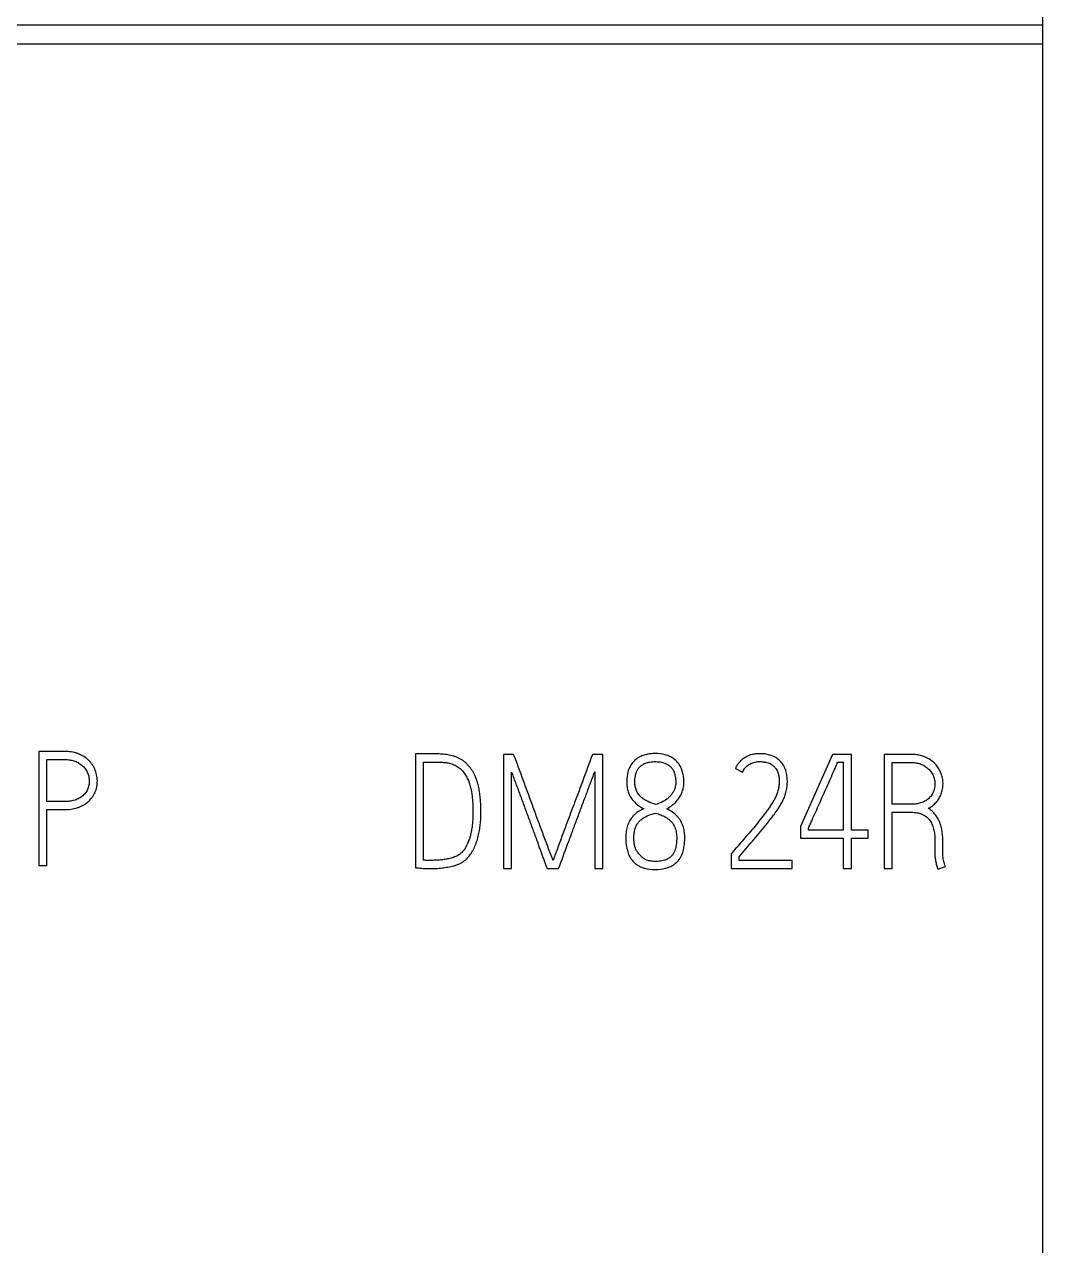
# Model space of a CAD drawing. Extents: x 0 to 420, y 0 to 297.
# Drawn here: x 127.73 to 145.58, y 189.28 to 210.68 of the extents above; entities that cross this region are included whole.
import ezdxf

# ---------------------------------------------------------------- set-up
doc = ezdxf.new("R2010")
doc.units = 0
doc.header["$LTSCALE"] = 23.1
doc.layers.add('10000_FRONT', color=7, linetype='CONTINUOUS')
doc.layers.add('10500_FRONT_LABELING', color=7, linetype='CONTINUOUS')

msp = doc.modelspace()

# ---------------------------------------------------------------- linework, layer by layer
at = {"layer": '10000_FRONT', "color": 7, "linetype": 'CONTINUOUS'}
for p, q in [((145.58, 233.191), (145.58, 143.191)), ((110.08, 210.672), (145.58, 210.672)), ((110.08, 210.339), (145.58, 210.339))]:
    msp.add_line(p, q, dxfattribs=at)
at = {"layer": '10500_FRONT_LABELING', "color": 7, "linetype": 'CONTINUOUS'}
for p, q in [((127.982, 197.941), (127.982, 195.941)), ((128.443, 197.941), (127.982, 197.941)), ((128.124, 197.065), (128.124, 197.8)), ((128.124, 197.8), (128.443, 197.8)), ((134.891, 197.9), (134.585, 197.897)), ((134.585, 197.897), (134.585, 195.905)), ((134.727, 196.036), (134.727, 197.755)), ((134.727, 197.755), (134.947, 197.755)), ((136.129, 197.891), (136.129, 195.891)), ((136.307, 197.891), (136.129, 197.891)), ((137.871, 197.891), (137.69, 197.891)), ((137.871, 195.891), (137.871, 197.891)), ((141.897, 197.891), (141.334, 196.626)), ((142.229, 197.891), (141.897, 197.891)), ((141.989, 197.753), (142.086, 197.753)), ((142.086, 197.753), (142.086, 196.56)), ((142.229, 196.56), (142.229, 197.891)), ((142.803, 197.891), (142.803, 195.891)), ((143.266, 197.891), (142.803, 197.891)), ((142.945, 197.018), (142.945, 197.75)), ((142.945, 197.75), (143.266, 197.75)), ((136.271, 195.891), (136.271, 197.581)), ((137.729, 197.586), (137.729, 195.891)), ((140.194, 197.644), (140.319, 197.581)), ((128.443, 197.065), (128.124, 197.065)), ((128.124, 195.941), (128.124, 196.923)), ((128.124, 196.923), (128.443, 196.923)), ((143.288, 197.018), (142.945, 197.018)), ((142.945, 195.891), (142.945, 196.876)), ((142.945, 196.876), (143.282, 196.876)), ((141.334, 196.626), (141.334, 196.421)), ((141.473, 196.56), (141.473, 196.596)), ((142.086, 196.56), (141.473, 196.56)), ((142.524, 196.56), (142.229, 196.56)), ((142.524, 196.421), (142.524, 196.56)), ((141.334, 196.421), (142.086, 196.421)), ((142.086, 196.421), (142.086, 195.891)), ((142.229, 195.891), (142.229, 196.421)), ((142.229, 196.421), (142.524, 196.421)), ((143.692, 196.377), (143.692, 196.202)), ((143.832, 196.294), (143.832, 196.349)), ((140.135, 196.166), (140.118, 196.147)), ((140.118, 196.147), (140.118, 195.891)), ((140.258, 196.03), (140.258, 196.097)), ((141.189, 196.03), (140.258, 196.03)), ((141.189, 195.891), (141.189, 196.03)), ((143.692, 196.202), (143.689, 196.177)), ((127.982, 195.941), (128.124, 195.941)), ((136.129, 195.891), (136.271, 195.891)), ((136.893, 195.891), (137.096, 195.891)), ((137.729, 195.891), (137.871, 195.891)), ((140.118, 195.891), (141.189, 195.891)), ((142.086, 195.891), (142.229, 195.891)), ((142.803, 195.891), (142.945, 195.891)), ((143.745, 195.878), (143.876, 195.927))]:
    msp.add_line(p, q, dxfattribs=at)
for points, knots in [([(128.443, 196.923), (128.478, 196.923), (128.514, 196.925), (128.584, 196.935), (128.618, 196.942), (128.67, 196.958), (128.686, 196.964), (128.719, 196.977), (128.735, 196.985), (128.766, 197.001), (128.781, 197.011), (128.811, 197.03), (128.825, 197.041), (128.866, 197.076), (128.891, 197.101), (128.923, 197.143), (128.933, 197.158), (128.952, 197.189), (128.96, 197.204), (128.981, 197.253), (128.992, 197.287), (129.006, 197.357), (129.009, 197.392), (129.008, 197.446), (129.007, 197.463), (129.003, 197.499), (129, 197.516), (128.988, 197.568), (128.977, 197.602), (128.959, 197.643), (128.955, 197.651), (128.947, 197.666), (128.942, 197.674), (128.929, 197.697), (128.919, 197.712), (128.898, 197.74), (128.887, 197.754), (128.863, 197.78), (128.85, 197.793), (128.81, 197.828), (128.781, 197.848), (128.734, 197.874), (128.718, 197.882), (128.686, 197.897), (128.669, 197.903), (128.636, 197.915), (128.619, 197.92), (128.585, 197.928), (128.567, 197.931), (128.514, 197.939), (128.479, 197.941), (128.443, 197.941)], [0, 0, 0, 0, 0.0625, 0.0625, 0.125, 0.125, 0.15625, 0.15625, 0.1875, 0.1875, 0.21875, 0.21875, 0.25, 0.25, 0.3125, 0.3125, 0.34375, 0.34375, 0.375, 0.375, 0.4375, 0.4375, 0.5, 0.5, 0.53125, 0.53125, 0.5625, 0.5625, 0.625, 0.625, 0.640625, 0.640625, 0.65625, 0.65625, 0.6875, 0.6875, 0.71875, 0.71875, 0.75, 0.75, 0.8125, 0.8125, 0.84375, 0.84375, 0.875, 0.875, 0.90625, 0.90625, 0.9375, 0.9375, 1, 1, 1, 1]), ([(128.443, 197.8), (128.469, 197.8), (128.495, 197.798), (128.547, 197.791), (128.573, 197.786), (128.623, 197.769), (128.647, 197.759), (128.681, 197.74), (128.692, 197.733), (128.714, 197.719), (128.725, 197.711), (128.755, 197.686), (128.773, 197.667), (128.798, 197.636), (128.805, 197.626), (128.819, 197.603), (128.825, 197.592), (128.842, 197.556), (128.851, 197.532), (128.86, 197.493), (128.862, 197.48), (128.866, 197.454), (128.867, 197.441), (128.867, 197.415), (128.867, 197.402), (128.865, 197.376), (128.863, 197.363), (128.855, 197.324), (128.847, 197.299), (128.831, 197.263), (128.825, 197.252), (128.811, 197.229), (128.803, 197.219), (128.787, 197.199), (128.778, 197.189), (128.759, 197.171), (128.749, 197.162), (128.718, 197.138), (128.696, 197.124), (128.66, 197.107), (128.648, 197.101), (128.624, 197.092), (128.611, 197.088), (128.586, 197.081), (128.574, 197.078), (128.548, 197.073), (128.535, 197.071), (128.495, 197.066), (128.469, 197.065), (128.443, 197.065)], [0, 0, 0, 0, 0.0625, 0.0625, 0.125, 0.125, 0.1875, 0.1875, 0.21875, 0.21875, 0.25, 0.25, 0.3125, 0.3125, 0.34375, 0.34375, 0.375, 0.375, 0.4375, 0.4375, 0.46875, 0.46875, 0.5, 0.5, 0.53125, 0.53125, 0.5625, 0.5625, 0.625, 0.625, 0.65625, 0.65625, 0.6875, 0.6875, 0.71875, 0.71875, 0.75, 0.75, 0.8125, 0.8125, 0.84375, 0.84375, 0.875, 0.875, 0.90625, 0.90625, 0.9375, 0.9375, 1, 1, 1, 1]), ([(134.585, 195.905), (134.602, 195.903), (134.619, 195.902), (134.654, 195.899), (134.671, 195.897), (134.706, 195.894), (134.723, 195.892), (134.758, 195.89), (134.775, 195.89), (134.827, 195.888), (134.862, 195.888), (134.914, 195.89), (134.931, 195.891), (134.966, 195.892), (134.983, 195.894), (135.034, 195.898), (135.069, 195.902), (135.137, 195.912), (135.172, 195.918), (135.223, 195.929), (135.24, 195.934), (135.274, 195.943), (135.291, 195.948), (135.324, 195.961), (135.34, 195.967), (135.372, 195.982), (135.388, 195.99), (135.418, 196.008), (135.433, 196.018), (135.461, 196.039), (135.474, 196.05), (135.511, 196.087), (135.533, 196.114), (135.563, 196.158), (135.573, 196.173), (135.59, 196.203), (135.599, 196.218), (135.622, 196.265), (135.636, 196.297), (135.66, 196.363), (135.671, 196.397), (135.689, 196.464), (135.697, 196.498), (135.71, 196.567), (135.715, 196.601), (135.723, 196.67), (135.727, 196.704), (135.731, 196.774), (135.733, 196.809), (135.733, 196.861), (135.733, 196.878), (135.733, 196.914), (135.732, 196.931), (135.731, 196.984), (135.73, 197.019), (135.726, 197.088), (135.723, 197.123), (135.715, 197.192), (135.711, 197.227), (135.701, 197.278), (135.698, 197.295), (135.69, 197.329), (135.686, 197.346), (135.678, 197.38), (135.673, 197.397), (135.662, 197.431), (135.657, 197.448), (135.644, 197.481), (135.638, 197.497), (135.623, 197.529), (135.616, 197.545), (135.599, 197.576), (135.59, 197.591), (135.571, 197.621), (135.561, 197.635), (135.54, 197.664), (135.529, 197.677), (135.506, 197.703), (135.494, 197.716), (135.469, 197.74), (135.456, 197.752), (135.435, 197.768), (135.428, 197.774), (135.414, 197.784), (135.406, 197.789), (135.369, 197.813), (135.338, 197.829), (135.289, 197.848), (135.272, 197.854), (135.239, 197.865), (135.222, 197.869), (135.187, 197.877), (135.17, 197.881), (135.136, 197.886), (135.118, 197.888), (135.066, 197.894), (135.031, 197.896), (134.979, 197.898), (134.961, 197.899), (134.926, 197.9), (134.909, 197.9), (134.891, 197.9)], [0, 0, 0, 0, 0.015625, 0.015625, 0.03125, 0.03125, 0.046875, 0.046875, 0.0625, 0.0625, 0.09375, 0.09375, 0.109375, 0.109375, 0.125, 0.125, 0.15625, 0.15625, 0.1875, 0.1875, 0.203125, 0.203125, 0.21875, 0.21875, 0.234375, 0.234375, 0.25, 0.25, 0.265625, 0.265625, 0.28125, 0.28125, 0.3125, 0.3125, 0.328125, 0.328125, 0.34375, 0.34375, 0.375, 0.375, 0.40625, 0.40625, 0.4375, 0.4375, 0.46875, 0.46875, 0.5, 0.5, 0.53125, 0.53125, 0.546875, 0.546875, 0.5625, 0.5625, 0.59375, 0.59375, 0.625, 0.625, 0.65625, 0.65625, 0.671875, 0.671875, 0.6875, 0.6875, 0.703125, 0.703125, 0.71875, 0.71875, 0.734375, 0.734375, 0.75, 0.75, 0.765625, 0.765625, 0.78125, 0.78125, 0.796875, 0.796875, 0.8125, 0.8125, 0.828125, 0.828125, 0.835938, 0.835938, 0.84375, 0.84375, 0.875, 0.875, 0.890625, 0.890625, 0.90625, 0.90625, 0.921875, 0.921875, 0.9375, 0.9375, 0.96875, 0.96875, 0.984375, 0.984375, 1, 1, 1, 1]), ([(134.947, 197.755), (134.975, 197.755), (135.004, 197.755), (135.06, 197.752), (135.088, 197.75), (135.131, 197.744), (135.144, 197.742), (135.172, 197.737), (135.186, 197.733), (135.214, 197.725), (135.227, 197.721), (135.254, 197.711), (135.267, 197.705), (135.293, 197.693), (135.306, 197.687), (135.33, 197.672), (135.342, 197.664), (135.376, 197.638), (135.397, 197.618), (135.433, 197.575), (135.45, 197.551), (135.479, 197.502), (135.492, 197.477), (135.516, 197.425), (135.525, 197.399), (135.539, 197.358), (135.543, 197.344), (135.55, 197.317), (135.553, 197.303), (135.563, 197.261), (135.568, 197.234), (135.577, 197.178), (135.58, 197.15), (135.585, 197.094), (135.587, 197.066), (135.59, 197.01), (135.591, 196.981), (135.593, 196.925), (135.594, 196.897), (135.594, 196.84), (135.593, 196.812), (135.591, 196.755), (135.589, 196.727), (135.584, 196.671), (135.581, 196.643), (135.573, 196.588), (135.568, 196.56), (135.557, 196.505), (135.55, 196.477), (135.527, 196.395), (135.507, 196.342), (135.468, 196.267), (135.453, 196.242), (135.42, 196.197), (135.402, 196.176), (135.375, 196.152), (135.37, 196.147), (135.358, 196.138), (135.341, 196.126), (135.323, 196.115), (135.298, 196.102), (135.285, 196.097), (135.258, 196.087), (135.245, 196.082), (135.217, 196.074), (135.204, 196.07), (135.176, 196.064), (135.163, 196.061), (135.121, 196.052), (135.094, 196.048), (135.038, 196.041), (135.01, 196.038), (134.967, 196.036), (134.953, 196.035), (134.925, 196.034), (134.911, 196.033), (134.868, 196.033), (134.84, 196.033), (134.797, 196.033), (134.783, 196.033), (134.755, 196.033), (134.741, 196.034), (134.727, 196.036)], [0, 0, 0, 0, 0.03125, 0.03125, 0.0625, 0.0625, 0.078125, 0.078125, 0.09375, 0.09375, 0.109375, 0.109375, 0.125, 0.125, 0.140625, 0.140625, 0.15625, 0.15625, 0.1875, 0.1875, 0.21875, 0.21875, 0.25, 0.25, 0.28125, 0.28125, 0.296875, 0.296875, 0.3125, 0.3125, 0.34375, 0.34375, 0.375, 0.375, 0.40625, 0.40625, 0.4375, 0.4375, 0.46875, 0.46875, 0.5, 0.5, 0.53125, 0.53125, 0.5625, 0.5625, 0.59375, 0.59375, 0.625, 0.625, 0.6875, 0.6875, 0.71875, 0.71875, 0.75, 0.75, 0.757812, 0.757812, 0.765625, 0.78125, 0.78125, 0.796875, 0.796875, 0.8125, 0.8125, 0.828125, 0.828125, 0.84375, 0.84375, 0.875, 0.875, 0.90625, 0.90625, 0.921875, 0.921875, 0.9375, 0.9375, 0.96875, 0.96875, 0.984375, 0.984375, 1, 1, 1, 1]), ([(136.999, 196.033), (136.99, 196.052), (136.983, 196.071), (136.968, 196.109), (136.961, 196.129), (136.939, 196.187), (136.924, 196.225), (136.88, 196.341), (136.851, 196.419), (136.793, 196.574), (136.764, 196.651), (136.722, 196.767), (136.707, 196.806), (136.679, 196.884), (136.665, 196.923), (136.637, 197), (136.623, 197.039), (136.595, 197.117), (136.58, 197.155), (136.551, 197.233), (136.537, 197.271), (136.508, 197.349), (136.436, 197.542), (136.365, 197.736), (136.307, 197.891)], [0, 0, 0, 0, 0.03125, 0.03125, 0.0625, 0.0625, 0.125, 0.125, 0.25, 0.25, 0.375, 0.375, 0.4375, 0.4375, 0.5, 0.5, 0.5625, 0.5625, 0.625, 0.625, 0.6875, 0.6875, 0.75, 1, 1, 1, 1]), ([(137.69, 197.891), (137.633, 197.736), (137.576, 197.581), (137.489, 197.349), (137.46, 197.272), (137.401, 197.117), (137.372, 197.04), (137.329, 196.924), (137.315, 196.885), (137.286, 196.808), (137.271, 196.769), (137.228, 196.653), (137.199, 196.575), (137.156, 196.459), (137.141, 196.421), (137.112, 196.343), (137.098, 196.305), (137.069, 196.227), (137.055, 196.188), (137.033, 196.13), (137.026, 196.111), (137.012, 196.072), (137.005, 196.052), (136.999, 196.033)], [0, 0, 0, 0, 0.25, 0.25, 0.375, 0.375, 0.5, 0.5, 0.5625, 0.5625, 0.625, 0.625, 0.75, 0.75, 0.8125, 0.8125, 0.875, 0.875, 0.9375, 0.9375, 0.96875, 0.96875, 1, 1, 1, 1]), ([(138.992, 196.937), (139.018, 196.951), (139.042, 196.966), (139.089, 197), (139.111, 197.018), (139.143, 197.048), (139.153, 197.059), (139.172, 197.08), (139.181, 197.092), (139.207, 197.126), (139.223, 197.15), (139.243, 197.189), (139.249, 197.202), (139.261, 197.229), (139.27, 197.256), (139.278, 197.284), (139.283, 197.312), (139.286, 197.326), (139.289, 197.355), (139.29, 197.369), (139.291, 197.398), (139.291, 197.413), (139.289, 197.456), (139.287, 197.485), (139.278, 197.542), (139.272, 197.57), (139.255, 197.626), (139.244, 197.653), (139.224, 197.691), (139.216, 197.703), (139.204, 197.721), (139.199, 197.727), (139.19, 197.739), (139.186, 197.745), (139.162, 197.772), (139.141, 197.792), (139.106, 197.818), (139.094, 197.826), (139.069, 197.841), (139.056, 197.848), (139.03, 197.86), (139.017, 197.866), (138.989, 197.876), (138.975, 197.88), (138.905, 197.899), (138.848, 197.905), (138.775, 197.905), (138.76, 197.905), (138.732, 197.903), (138.717, 197.902), (138.674, 197.897), (138.646, 197.892), (138.604, 197.88), (138.59, 197.876), (138.563, 197.866), (138.55, 197.86), (138.51, 197.842), (138.485, 197.827), (138.45, 197.801), (138.439, 197.792), (138.417, 197.772), (138.397, 197.751), (138.379, 197.729), (138.363, 197.705), (138.355, 197.692), (138.335, 197.654), (138.324, 197.627), (138.311, 197.585), (138.308, 197.571), (138.301, 197.542), (138.299, 197.528), (138.293, 197.485), (138.29, 197.456), (138.289, 197.413), (138.289, 197.399), (138.29, 197.37), (138.291, 197.355), (138.294, 197.326), (138.296, 197.312), (138.301, 197.283), (138.304, 197.269), (138.316, 197.227), (138.327, 197.201), (138.346, 197.161), (138.353, 197.148), (138.369, 197.124), (138.377, 197.112), (138.395, 197.089), (138.404, 197.078), (138.424, 197.057), (138.434, 197.047), (138.466, 197.017), (138.489, 197), (138.537, 196.968), (138.562, 196.953), (138.588, 196.94)], [0, 0, 0, 0, 0.03125, 0.03125, 0.0625, 0.0625, 0.078125, 0.078125, 0.09375, 0.09375, 0.125, 0.125, 0.140625, 0.140625, 0.15625, 0.171875, 0.171875, 0.1875, 0.1875, 0.203125, 0.203125, 0.21875, 0.21875, 0.25, 0.25, 0.28125, 0.28125, 0.3125, 0.3125, 0.328125, 0.328125, 0.335938, 0.335938, 0.34375, 0.34375, 0.375, 0.375, 0.390625, 0.390625, 0.40625, 0.40625, 0.421875, 0.421875, 0.4375, 0.4375, 0.5, 0.5, 0.515625, 0.515625, 0.53125, 0.53125, 0.5625, 0.5625, 0.578125, 0.578125, 0.59375, 0.59375, 0.625, 0.625, 0.640625, 0.640625, 0.65625, 0.671875, 0.671875, 0.6875, 0.6875, 0.71875, 0.71875, 0.734375, 0.734375, 0.75, 0.75, 0.78125, 0.78125, 0.796875, 0.796875, 0.8125, 0.8125, 0.828125, 0.828125, 0.84375, 0.84375, 0.875, 0.875, 0.890625, 0.890625, 0.90625, 0.90625, 0.921875, 0.921875, 0.9375, 0.9375, 0.96875, 0.96875, 1, 1, 1, 1]), ([(138.432, 197.398), (138.432, 197.434), (138.434, 197.47), (138.442, 197.515), (138.443, 197.524), (138.447, 197.541), (138.45, 197.55), (138.457, 197.576), (138.464, 197.593), (138.476, 197.617), (138.481, 197.625), (138.491, 197.64), (138.496, 197.648), (138.514, 197.669), (138.527, 197.681), (138.548, 197.698), (138.556, 197.703), (138.571, 197.713), (138.579, 197.718), (138.603, 197.73), (138.62, 197.737), (138.646, 197.745), (138.655, 197.748), (138.672, 197.752), (138.699, 197.758), (138.726, 197.761), (138.762, 197.764), (138.78, 197.764), (138.816, 197.763), (138.834, 197.762), (138.888, 197.757), (138.923, 197.749), (138.966, 197.733), (138.974, 197.729), (138.99, 197.721), (139.007, 197.713), (139.022, 197.703), (139.036, 197.692), (139.044, 197.687), (139.064, 197.668), (139.076, 197.655), (139.092, 197.633), (139.097, 197.625), (139.106, 197.609), (139.11, 197.601), (139.121, 197.576), (139.127, 197.559), (139.134, 197.533), (139.136, 197.524), (139.139, 197.506), (139.141, 197.497), (139.145, 197.47), (139.147, 197.452), (139.149, 197.416), (139.149, 197.398), (139.147, 197.362), (139.145, 197.344), (139.137, 197.308), (139.132, 197.291), (139.119, 197.257), (139.111, 197.241), (139.096, 197.218), (139.091, 197.21), (139.081, 197.195), (139.075, 197.188), (139.058, 197.167), (139.046, 197.154), (139.027, 197.135), (139.02, 197.129), (139.006, 197.117), (138.999, 197.111), (138.963, 197.084), (138.932, 197.065), (138.866, 197.034), (138.832, 197.022), (138.797, 197.012)], [0, 0, 0, 0, 0.0625, 0.0625, 0.078125, 0.078125, 0.09375, 0.09375, 0.125, 0.125, 0.140625, 0.140625, 0.15625, 0.15625, 0.1875, 0.1875, 0.203125, 0.203125, 0.21875, 0.21875, 0.25, 0.25, 0.265625, 0.265625, 0.28125, 0.3125, 0.3125, 0.34375, 0.34375, 0.375, 0.375, 0.4375, 0.4375, 0.453125, 0.453125, 0.46875, 0.484375, 0.484375, 0.5, 0.5, 0.53125, 0.53125, 0.546875, 0.546875, 0.5625, 0.5625, 0.59375, 0.59375, 0.609375, 0.609375, 0.625, 0.625, 0.65625, 0.65625, 0.6875, 0.6875, 0.71875, 0.71875, 0.75, 0.75, 0.78125, 0.78125, 0.796875, 0.796875, 0.8125, 0.8125, 0.84375, 0.84375, 0.859375, 0.859375, 0.875, 0.875, 0.9375, 0.9375, 1, 1, 1, 1]), ([(140.319, 197.581), (140.33, 197.604), (140.344, 197.626), (140.368, 197.656), (140.377, 197.666), (140.396, 197.684), (140.415, 197.7), (140.436, 197.715), (140.459, 197.728), (140.47, 197.733), (140.506, 197.748), (140.531, 197.755), (140.569, 197.761), (140.582, 197.762), (140.608, 197.764), (140.621, 197.764), (140.659, 197.763), (140.685, 197.761), (140.723, 197.754), (140.735, 197.751), (140.76, 197.744), (140.773, 197.74), (140.796, 197.731), (140.808, 197.725), (140.825, 197.715), (140.83, 197.712), (140.841, 197.705), (140.846, 197.701), (140.862, 197.689), (140.871, 197.68), (140.884, 197.666), (140.888, 197.661), (140.897, 197.651), (140.901, 197.646), (140.912, 197.63), (140.918, 197.619), (140.93, 197.596), (140.935, 197.584), (140.944, 197.56), (140.948, 197.547), (140.953, 197.522), (140.956, 197.51), (140.959, 197.484), (140.961, 197.471), (140.963, 197.446), (140.963, 197.433), (140.963, 197.394), (140.961, 197.368), (140.955, 197.318), (140.95, 197.292), (140.941, 197.255), (140.938, 197.243), (140.931, 197.218), (140.927, 197.205), (140.914, 197.169), (140.903, 197.146), (140.88, 197.101), (140.867, 197.079), (140.84, 197.036), (140.812, 196.993), (140.784, 196.951), (140.754, 196.909), (140.739, 196.888), (140.694, 196.827), (140.663, 196.787), (140.599, 196.707), (140.566, 196.668), (140.501, 196.59), (140.468, 196.551), (140.402, 196.474), (140.369, 196.435), (140.302, 196.358), (140.269, 196.32), (140.219, 196.262), (140.202, 196.243), (140.168, 196.204), (140.152, 196.185), (140.135, 196.166)], [0, 0, 0, 0, 0.03125, 0.03125, 0.046875, 0.046875, 0.0625, 0.078125, 0.078125, 0.09375, 0.09375, 0.125, 0.125, 0.140625, 0.140625, 0.15625, 0.15625, 0.1875, 0.1875, 0.203125, 0.203125, 0.21875, 0.21875, 0.234375, 0.234375, 0.242188, 0.242188, 0.25, 0.25, 0.265625, 0.265625, 0.273438, 0.273438, 0.28125, 0.28125, 0.296875, 0.296875, 0.3125, 0.3125, 0.328125, 0.328125, 0.34375, 0.34375, 0.359375, 0.359375, 0.375, 0.375, 0.40625, 0.40625, 0.4375, 0.4375, 0.453125, 0.453125, 0.46875, 0.46875, 0.5, 0.5, 0.53125, 0.53125, 0.5625, 0.59375, 0.59375, 0.625, 0.625, 0.6875, 0.6875, 0.75, 0.75, 0.8125, 0.8125, 0.875, 0.875, 0.9375, 0.9375, 0.96875, 0.96875, 1, 1, 1, 1]), ([(140.258, 196.097), (140.297, 196.143), (140.336, 196.189), (140.414, 196.28), (140.453, 196.326), (140.532, 196.418), (140.571, 196.464), (140.649, 196.556), (140.687, 196.603), (140.764, 196.696), (140.802, 196.743), (140.856, 196.815), (140.874, 196.839), (140.91, 196.888), (140.927, 196.913), (140.961, 196.963), (140.977, 196.989), (141.008, 197.041), (141.022, 197.068), (141.041, 197.109), (141.047, 197.123), (141.058, 197.151), (141.063, 197.165), (141.073, 197.194), (141.077, 197.208), (141.084, 197.238), (141.088, 197.253), (141.096, 197.297), (141.1, 197.327), (141.105, 197.387), (141.106, 197.417), (141.104, 197.463), (141.103, 197.478), (141.099, 197.508), (141.097, 197.523), (141.089, 197.568), (141.082, 197.598), (141.069, 197.634), (141.066, 197.641), (141.059, 197.655), (141.056, 197.662), (141.046, 197.682), (141.039, 197.695), (141.022, 197.721), (141.013, 197.733), (140.994, 197.756), (140.984, 197.767), (140.962, 197.789), (140.95, 197.799), (140.927, 197.817), (140.914, 197.826), (140.888, 197.841), (140.874, 197.848), (140.847, 197.86), (140.832, 197.866), (140.789, 197.881), (140.76, 197.889), (140.716, 197.896), (140.7, 197.898), (140.67, 197.901), (140.655, 197.902), (140.609, 197.903), (140.579, 197.902), (140.534, 197.897), (140.519, 197.894), (140.489, 197.888), (140.474, 197.884), (140.43, 197.871), (140.403, 197.859), (140.363, 197.836), (140.35, 197.828), (140.325, 197.81), (140.301, 197.791), (140.28, 197.77), (140.259, 197.747), (140.249, 197.735), (140.222, 197.699), (140.206, 197.672), (140.194, 197.644)], [0, 0, 0, 0, 0.0625, 0.0625, 0.125, 0.125, 0.1875, 0.1875, 0.25, 0.25, 0.3125, 0.3125, 0.34375, 0.34375, 0.375, 0.375, 0.40625, 0.40625, 0.4375, 0.4375, 0.453125, 0.453125, 0.46875, 0.46875, 0.484375, 0.484375, 0.5, 0.5, 0.53125, 0.53125, 0.5625, 0.5625, 0.578125, 0.578125, 0.59375, 0.59375, 0.625, 0.625, 0.632812, 0.632812, 0.640625, 0.640625, 0.65625, 0.65625, 0.671875, 0.671875, 0.6875, 0.6875, 0.703125, 0.703125, 0.71875, 0.71875, 0.734375, 0.734375, 0.75, 0.75, 0.78125, 0.78125, 0.796875, 0.796875, 0.8125, 0.8125, 0.84375, 0.84375, 0.859375, 0.859375, 0.875, 0.875, 0.90625, 0.90625, 0.921875, 0.921875, 0.9375, 0.953125, 0.953125, 0.96875, 0.96875, 1, 1, 1, 1]), ([(141.473, 196.596), (141.479, 196.608), (141.484, 196.62), (141.495, 196.644), (141.501, 196.656), (141.517, 196.692), (141.528, 196.716), (141.56, 196.788), (141.582, 196.836), (141.625, 196.933), (141.646, 196.981), (141.689, 197.077), (141.711, 197.126), (141.754, 197.222), (141.776, 197.27), (141.819, 197.366), (141.84, 197.415), (141.883, 197.511), (141.904, 197.56), (141.936, 197.632), (141.946, 197.656), (141.968, 197.704), (141.978, 197.728), (141.989, 197.753)], [0, 0, 0, 0, 0.03125, 0.03125, 0.0625, 0.0625, 0.125, 0.125, 0.25, 0.25, 0.375, 0.375, 0.5, 0.5, 0.625, 0.625, 0.75, 0.75, 0.875, 0.875, 0.9375, 0.9375, 1, 1, 1, 1]), ([(143.575, 196.945), (143.601, 196.959), (143.626, 196.974), (143.66, 197), (143.672, 197.009), (143.693, 197.028), (143.704, 197.038), (143.733, 197.071), (143.75, 197.094), (143.772, 197.131), (143.779, 197.144), (143.791, 197.17), (143.797, 197.184), (143.812, 197.224), (143.82, 197.252), (143.828, 197.294), (143.831, 197.309), (143.833, 197.338), (143.834, 197.352), (143.835, 197.395), (143.833, 197.424), (143.826, 197.467), (143.823, 197.481), (143.816, 197.509), (143.812, 197.523), (143.798, 197.564), (143.787, 197.591), (143.767, 197.629), (143.759, 197.642), (143.743, 197.666), (143.735, 197.678), (143.708, 197.712), (143.689, 197.733), (143.656, 197.762), (143.645, 197.771), (143.621, 197.788), (143.609, 197.796), (143.573, 197.819), (143.547, 197.832), (143.507, 197.849), (143.493, 197.855), (143.466, 197.864), (143.424, 197.876), (143.382, 197.884), (143.338, 197.888), (143.324, 197.889), (143.295, 197.891), (143.28, 197.891), (143.266, 197.891)], [0, 0, 0, 0, 0.0625, 0.0625, 0.09375, 0.09375, 0.125, 0.125, 0.1875, 0.1875, 0.21875, 0.21875, 0.25, 0.25, 0.3125, 0.3125, 0.34375, 0.34375, 0.375, 0.375, 0.4375, 0.4375, 0.46875, 0.46875, 0.5, 0.5, 0.5625, 0.5625, 0.59375, 0.59375, 0.625, 0.625, 0.6875, 0.6875, 0.71875, 0.71875, 0.75, 0.75, 0.8125, 0.8125, 0.84375, 0.84375, 0.875, 0.9375, 0.9375, 0.96875, 0.96875, 1, 1, 1, 1]), ([(143.266, 197.75), (143.292, 197.75), (143.317, 197.748), (143.368, 197.742), (143.394, 197.736), (143.443, 197.721), (143.467, 197.711), (143.512, 197.687), (143.534, 197.673), (143.565, 197.649), (143.575, 197.641), (143.593, 197.623), (143.611, 197.604), (143.626, 197.583), (143.641, 197.561), (143.647, 197.55), (143.665, 197.515), (143.674, 197.491), (143.683, 197.453), (143.686, 197.441), (143.69, 197.415), (143.691, 197.402), (143.692, 197.377), (143.692, 197.364), (143.691, 197.338), (143.689, 197.325), (143.683, 197.286), (143.676, 197.262), (143.664, 197.232), (143.662, 197.226), (143.656, 197.214), (143.653, 197.208), (143.644, 197.191), (143.637, 197.18), (143.615, 197.149), (143.597, 197.13), (143.558, 197.096), (143.536, 197.081), (143.502, 197.063), (143.49, 197.057), (143.466, 197.047), (143.454, 197.043), (143.417, 197.031), (143.392, 197.026), (143.34, 197.019), (143.314, 197.018), (143.288, 197.018)], [0, 0, 0, 0, 0.0625, 0.0625, 0.125, 0.125, 0.1875, 0.1875, 0.25, 0.25, 0.28125, 0.28125, 0.3125, 0.34375, 0.34375, 0.375, 0.375, 0.4375, 0.4375, 0.46875, 0.46875, 0.5, 0.5, 0.53125, 0.53125, 0.5625, 0.5625, 0.625, 0.625, 0.640625, 0.640625, 0.65625, 0.65625, 0.6875, 0.6875, 0.75, 0.75, 0.8125, 0.8125, 0.84375, 0.84375, 0.875, 0.875, 0.9375, 0.9375, 1, 1, 1, 1]), ([(136.271, 197.581), (136.296, 197.51), (136.322, 197.44), (136.374, 197.299), (136.401, 197.229), (136.453, 197.088), (136.479, 197.018), (136.53, 196.877), (136.556, 196.806), (136.595, 196.701), (136.608, 196.666), (136.634, 196.595), (136.647, 196.56), (136.686, 196.455), (136.712, 196.384), (136.789, 196.173), (136.841, 196.032), (136.893, 195.891)], [0, 0, 0, 0, 0.125, 0.125, 0.25, 0.25, 0.375, 0.375, 0.5, 0.5, 0.5625, 0.5625, 0.625, 0.625, 0.75, 0.75, 1, 1, 1, 1]), ([(137.096, 195.891), (137.149, 196.033), (137.201, 196.174), (137.28, 196.386), (137.307, 196.457), (137.346, 196.563), (137.359, 196.598), (137.385, 196.669), (137.398, 196.704), (137.438, 196.81), (137.464, 196.881), (137.517, 197.022), (137.543, 197.093), (137.596, 197.234), (137.622, 197.304), (137.676, 197.445), (137.703, 197.515), (137.729, 197.586)], [0, 0, 0, 0, 0.25, 0.25, 0.375, 0.375, 0.4375, 0.4375, 0.5, 0.5, 0.625, 0.625, 0.75, 0.75, 0.875, 0.875, 1, 1, 1, 1]), ([(138.797, 197.012), (138.751, 197.026), (138.706, 197.042), (138.641, 197.073), (138.62, 197.085), (138.579, 197.11), (138.56, 197.125), (138.534, 197.149), (138.525, 197.157), (138.509, 197.175), (138.494, 197.194), (138.481, 197.214), (138.469, 197.235), (138.464, 197.246), (138.45, 197.279), (138.443, 197.302), (138.437, 197.338), (138.435, 197.349), (138.432, 197.373), (138.432, 197.386), (138.432, 197.398)], [0, 0, 0, 0, 0.25, 0.25, 0.375, 0.375, 0.5, 0.5, 0.5625, 0.5625, 0.625, 0.6875, 0.6875, 0.75, 0.75, 0.875, 0.875, 0.9375, 0.9375, 1, 1, 1, 1]), ([(138.588, 196.94), (138.559, 196.927), (138.532, 196.912), (138.479, 196.879), (138.454, 196.86), (138.419, 196.828), (138.408, 196.817), (138.388, 196.793), (138.378, 196.781), (138.351, 196.743), (138.336, 196.715), (138.316, 196.673), (138.31, 196.658), (138.3, 196.628), (138.295, 196.613), (138.283, 196.568), (138.278, 196.537), (138.274, 196.49), (138.273, 196.474), (138.273, 196.443), (138.273, 196.427), (138.273, 196.38), (138.275, 196.349), (138.282, 196.288), (138.287, 196.257), (138.298, 196.211), (138.302, 196.196), (138.312, 196.165), (138.317, 196.151), (138.329, 196.122), (138.336, 196.107), (138.347, 196.087), (138.351, 196.08), (138.36, 196.067), (138.364, 196.06), (138.387, 196.028), (138.408, 196.004), (138.444, 195.974), (138.457, 195.964), (138.483, 195.947), (138.497, 195.939), (138.525, 195.924), (138.539, 195.918), (138.568, 195.906), (138.584, 195.901), (138.659, 195.879), (138.722, 195.872), (138.848, 195.872), (138.911, 195.878), (138.987, 195.898), (139.002, 195.903), (139.032, 195.914), (139.046, 195.92), (139.074, 195.934), (139.088, 195.942), (139.108, 195.954), (139.115, 195.959), (139.128, 195.968), (139.134, 195.973), (139.152, 195.988), (139.164, 195.998), (139.186, 196.021), (139.196, 196.033), (139.21, 196.052), (139.215, 196.058), (139.223, 196.071), (139.228, 196.078), (139.24, 196.099), (139.247, 196.113), (139.26, 196.142), (139.265, 196.156), (139.275, 196.186), (139.28, 196.202), (139.291, 196.247), (139.296, 196.278), (139.304, 196.341), (139.306, 196.372), (139.307, 196.419), (139.307, 196.435), (139.307, 196.466), (139.306, 196.482), (139.302, 196.529), (139.297, 196.56), (139.286, 196.606), (139.281, 196.621), (139.27, 196.651), (139.264, 196.665), (139.251, 196.694), (139.244, 196.708), (139.228, 196.735), (139.22, 196.748), (139.202, 196.773), (139.192, 196.786), (139.171, 196.81), (139.16, 196.821), (139.126, 196.854), (139.1, 196.872), (139.061, 196.898), (139.047, 196.907), (139.02, 196.923), (139.006, 196.93), (138.992, 196.937)], [0, 0, 0, 0, 0.03125, 0.03125, 0.0625, 0.0625, 0.078125, 0.078125, 0.09375, 0.09375, 0.125, 0.125, 0.140625, 0.140625, 0.15625, 0.15625, 0.1875, 0.1875, 0.203125, 0.203125, 0.21875, 0.21875, 0.25, 0.25, 0.28125, 0.28125, 0.296875, 0.296875, 0.3125, 0.3125, 0.328125, 0.328125, 0.335938, 0.335938, 0.34375, 0.34375, 0.375, 0.375, 0.390625, 0.390625, 0.40625, 0.40625, 0.421875, 0.421875, 0.4375, 0.4375, 0.5, 0.5, 0.5625, 0.5625, 0.578125, 0.578125, 0.59375, 0.59375, 0.609375, 0.609375, 0.617188, 0.617188, 0.625, 0.625, 0.640625, 0.640625, 0.65625, 0.65625, 0.664062, 0.664062, 0.671875, 0.671875, 0.6875, 0.6875, 0.703125, 0.703125, 0.71875, 0.71875, 0.75, 0.75, 0.78125, 0.78125, 0.796875, 0.796875, 0.8125, 0.8125, 0.84375, 0.84375, 0.859375, 0.859375, 0.875, 0.875, 0.890625, 0.890625, 0.90625, 0.90625, 0.921875, 0.921875, 0.9375, 0.9375, 0.96875, 0.96875, 0.984375, 0.984375, 1, 1, 1, 1]), ([(143.282, 196.876), (143.313, 196.876), (143.344, 196.874), (143.389, 196.866), (143.404, 196.863), (143.426, 196.856), (143.433, 196.854), (143.448, 196.849), (143.455, 196.846), (143.491, 196.831), (143.517, 196.816), (143.548, 196.792), (143.554, 196.787), (143.565, 196.776), (143.571, 196.771), (143.587, 196.754), (143.596, 196.742), (143.614, 196.717), (143.622, 196.704), (143.637, 196.677), (143.643, 196.663), (143.655, 196.634), (143.66, 196.62), (143.668, 196.59), (143.672, 196.575), (143.682, 196.53), (143.686, 196.5), (143.691, 196.438), (143.692, 196.408), (143.692, 196.377)], [0, 0, 0, 0, 0.125, 0.125, 0.1875, 0.1875, 0.21875, 0.21875, 0.25, 0.25, 0.375, 0.375, 0.40625, 0.40625, 0.4375, 0.4375, 0.5, 0.5, 0.5625, 0.5625, 0.625, 0.625, 0.6875, 0.6875, 0.75, 0.75, 0.875, 0.875, 1, 1, 1, 1]), ([(143.832, 196.349), (143.832, 196.406), (143.829, 196.463), (143.818, 196.547), (143.814, 196.575), (143.801, 196.63), (143.794, 196.658), (143.779, 196.697), (143.773, 196.71), (143.761, 196.736), (143.755, 196.749), (143.734, 196.786), (143.718, 196.81), (143.692, 196.843), (143.683, 196.854), (143.664, 196.875), (143.654, 196.885), (143.623, 196.914), (143.6, 196.931), (143.575, 196.945)], [0, 0, 0, 0, 0.25, 0.25, 0.375, 0.375, 0.5, 0.5, 0.5625, 0.5625, 0.625, 0.625, 0.75, 0.75, 0.8125, 0.8125, 0.875, 0.875, 1, 1, 1, 1]), ([(138.54, 196.105), (138.526, 196.12), (138.512, 196.135), (138.492, 196.158), (138.486, 196.166), (138.474, 196.183), (138.468, 196.192), (138.458, 196.21), (138.453, 196.219), (138.445, 196.238), (138.442, 196.248), (138.432, 196.277), (138.427, 196.297), (138.42, 196.338), (138.418, 196.358), (138.415, 196.4), (138.415, 196.42), (138.415, 196.462), (138.417, 196.482), (138.42, 196.513), (138.421, 196.523), (138.425, 196.544), (138.427, 196.554), (138.435, 196.584), (138.441, 196.604), (138.453, 196.632), (138.458, 196.642), (138.468, 196.66), (138.473, 196.669), (138.491, 196.695), (138.504, 196.71), (138.533, 196.739), (138.55, 196.753), (138.601, 196.788), (138.637, 196.807), (138.714, 196.839), (138.754, 196.851), (138.794, 196.862)], [0, 0, 0, 0, 0.0625, 0.0625, 0.09375, 0.09375, 0.125, 0.125, 0.15625, 0.15625, 0.1875, 0.1875, 0.25, 0.25, 0.3125, 0.3125, 0.375, 0.375, 0.4375, 0.4375, 0.46875, 0.46875, 0.5, 0.5, 0.5625, 0.5625, 0.59375, 0.59375, 0.625, 0.625, 0.6875, 0.6875, 0.75, 0.75, 0.875, 0.875, 1, 1, 1, 1]), ([(138.794, 196.862), (138.825, 196.853), (138.855, 196.842), (138.915, 196.818), (138.944, 196.805), (138.985, 196.78), (138.999, 196.772), (139.025, 196.753), (139.038, 196.743), (139.061, 196.721), (139.073, 196.71), (139.093, 196.685), (139.103, 196.671), (139.119, 196.644), (139.126, 196.63), (139.139, 196.6), (139.144, 196.585), (139.157, 196.538), (139.162, 196.506), (139.165, 196.458), (139.165, 196.442), (139.165, 196.41), (139.165, 196.394), (139.162, 196.346), (139.158, 196.314), (139.149, 196.267), (139.146, 196.251), (139.137, 196.22), (139.129, 196.197), (139.119, 196.175), (139.111, 196.161), (139.107, 196.154), (139.094, 196.133), (139.085, 196.12), (139.063, 196.097), (139.05, 196.086), (139.024, 196.068), (139.01, 196.06), (138.988, 196.049), (138.98, 196.046), (138.965, 196.04), (138.958, 196.038), (138.935, 196.03), (138.919, 196.027), (138.888, 196.02), (138.872, 196.018), (138.839, 196.015), (138.823, 196.014), (138.791, 196.013), (138.775, 196.013), (138.743, 196.015), (138.728, 196.017), (138.704, 196.021), (138.696, 196.023), (138.68, 196.026), (138.672, 196.028), (138.649, 196.036), (138.634, 196.042), (138.612, 196.052), (138.605, 196.056), (138.591, 196.064), (138.584, 196.069), (138.564, 196.083), (138.552, 196.093), (138.54, 196.105)], [0, 0, 0, 0, 0.0625, 0.0625, 0.125, 0.125, 0.15625, 0.15625, 0.1875, 0.1875, 0.21875, 0.21875, 0.25, 0.25, 0.28125, 0.28125, 0.3125, 0.3125, 0.375, 0.375, 0.40625, 0.40625, 0.4375, 0.4375, 0.5, 0.5, 0.53125, 0.53125, 0.5625, 0.578125, 0.578125, 0.59375, 0.59375, 0.625, 0.625, 0.65625, 0.65625, 0.6875, 0.6875, 0.703125, 0.703125, 0.71875, 0.71875, 0.75, 0.75, 0.78125, 0.78125, 0.8125, 0.8125, 0.84375, 0.84375, 0.875, 0.875, 0.890625, 0.890625, 0.90625, 0.90625, 0.9375, 0.9375, 0.953125, 0.953125, 0.96875, 0.96875, 1, 1, 1, 1]), ([(143.876, 195.927), (143.865, 195.956), (143.855, 195.986), (143.844, 196.031), (143.841, 196.046), (143.837, 196.077), (143.835, 196.092), (143.832, 196.123), (143.831, 196.139), (143.829, 196.17), (143.829, 196.185), (143.829, 196.208), (143.829, 196.216), (143.829, 196.232), (143.829, 196.239), (143.829, 196.255), (143.829, 196.263), (143.83, 196.278), (143.831, 196.286), (143.832, 196.294)], [0, 0, 0, 0, 0.25, 0.25, 0.375, 0.375, 0.5, 0.5, 0.625, 0.625, 0.75, 0.75, 0.8125, 0.8125, 0.875, 0.875, 0.9375, 0.9375, 1, 1, 1, 1]), ([(143.689, 196.177), (143.689, 196.152), (143.691, 196.126), (143.696, 196.075), (143.7, 196.05), (143.709, 196), (143.715, 195.975), (143.729, 195.926), (143.737, 195.902), (143.745, 195.878)], [0, 0, 0, 0, 0.25, 0.25, 0.5, 0.5, 0.75, 0.75, 1, 1, 1, 1])]:
    msp.add_open_spline(points, degree=3, knots=knots, dxfattribs=at)

doc.saveas('drawing.dxf')
